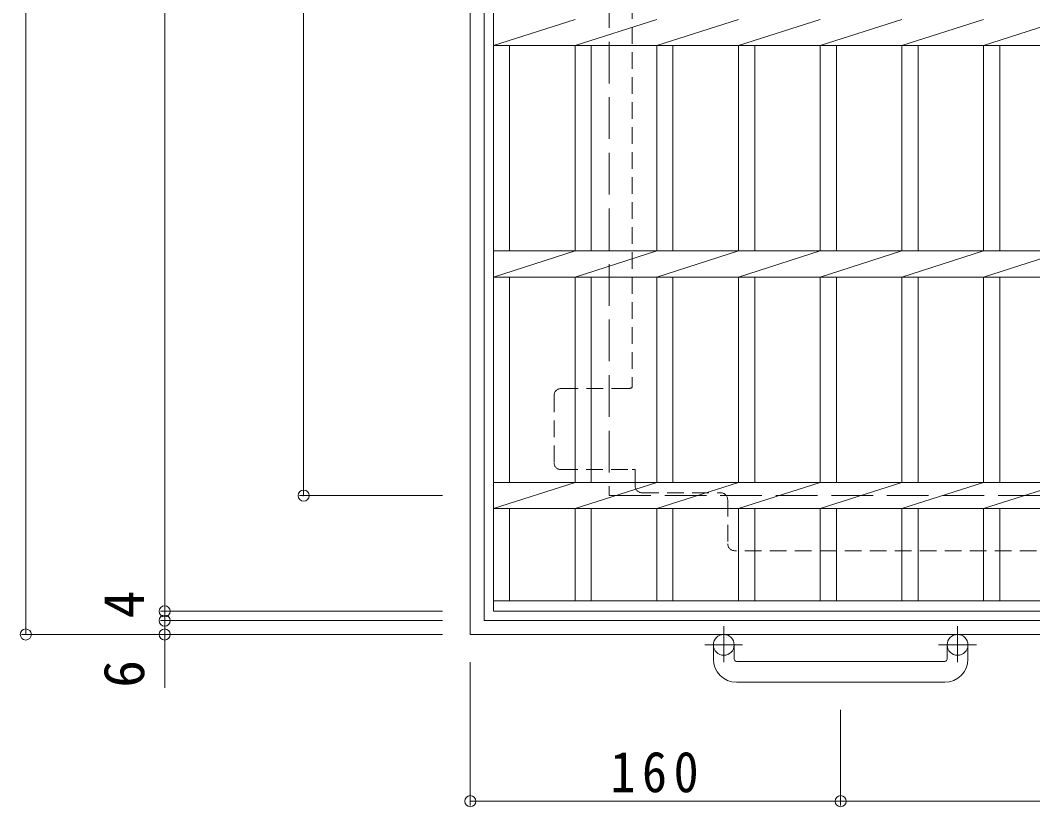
# Model space of a CAD drawing. Units: millimetres at full size, sheet at 1:6; details may follow other scales. Extents: x -1464 to 1197, y -1180 to 1127.
# Drawn here: x -1407.3 to -969.9, y 18.9 to 358.6 of the extents above; entities that cross this region are included whole.
import ezdxf
from ezdxf.enums import TextEntityAlignment as Align

# ---------------------------------------------------------------- set-up
doc = ezdxf.new("R2010")
doc.units = ezdxf.units.MM
doc.header["$LTSCALE"] = 6
doc.header["$PDMODE"] = 32
doc.header["$PDSIZE"] = 4.8
for name, pattern in [('CHAIN1', [8, 5, -1, 1, -1]), ('DASHED1', [1.8, 1.2, -0.6]), ('DASHED3', [4, 3, -1])]:
    doc.linetypes.add(name, pattern=pattern)
for name, color, linetype, lineweight in [('6-1', 3, 'Continuous', 9), ('6-2', 3, 'Continuous', 9), ('6-4', 7, 'Continuous', 9), ('6-7', 2, 'Continuous', 9)]:
    doc.layers.add(name, color=color, linetype=linetype, lineweight=lineweight)
doc.styles.add('ＭＳ ゴシック', font='')
doc.styles.get('ＭＳ ゴシック').set_extended_font_data('MS Gothic')

msp = doc.modelspace()

# ---------------------------------------------------------------- linework, layer by layer
at = {"layer": '6-1', "color": 2}
for p, q in [((-1212.902, 913.277), (-1212.902, 93.277)), ((-1206.902, 907.277), (-1206.902, 99.277)), ((-1206.902, 99.277), (-398.902, 99.277)), ((-1212.902, 93.277), (-392.902, 93.277)), ((-1107.902, 82.676), (-1107.902, 88.777)), ((-1098.902, 82.676), (-1098.902, 88.777)), ((-1006.902, 82.676), (-1006.902, 88.777)), ((-997.902, 82.676), (-997.902, 88.777)), ((-1097.902, 81.676), (-1007.902, 81.676)), ((-1007.902, 72.676), (-1097.902, 72.676))]:
    msp.add_line(p, q, dxfattribs=at)
at = {"layer": '6-1', "color": 2, "linetype": 'DASHED3'}
for p, q in [((-1152.902, 853.277), (-1152.902, 153.277)), ((-1152.902, 153.277), (-452.902, 153.277))]:
    msp.add_line(p, q, dxfattribs=at)
at = {"layer": '6-1', "color": 2, "linetype": 'CHAIN1'}
for p, q in [((-1103.402, 96.884), (-1103.402, 81.286)), ((-1002.402, 96.884), (-1002.402, 81.286)), ((-1095.239, 88.777), (-1111.646, 88.777)), ((-994.239, 88.777), (-1010.646, 88.777))]:
    msp.add_line(p, q, dxfattribs=at)
at = {"layer": '6-1', "color": 2}
for centre in [(-1103.402, 88.777), (-1002.402, 88.777)]:
    msp.add_circle(centre, 4.5, dxfattribs=at)
for centre, radius, start, end in [((-1097.902, 82.676), 10, 180, 270), ((-1097.902, 82.676), 1, 180, 270), ((-1007.902, 82.676), 10, 270, 0), ((-1007.902, 82.676), 1, 270, 0)]:
    msp.add_arc(centre, radius, start, end, dxfattribs=at)
at = {"layer": '6-2'}
for p, q in [((-1202.902, 347.62), (-1167.616, 358.934)), ((-1167.616, 347.62), (-1132.33, 358.934)), ((-1132.33, 347.62), (-1097.045, 358.934)), ((-1097.045, 347.62), (-1061.759, 358.934)), ((-1061.759, 347.62), (-1026.473, 358.934)), ((-1026.473, 347.62), (-991.188, 358.934)), ((-991.188, 347.62), (-955.902, 358.934)), ((-558.559, 347.62), (-1202.902, 347.62)), ((-1195.902, 258.934), (-1195.902, 347.62)), ((-1167.616, 258.934), (-1167.616, 347.62)), ((-1160.616, 258.934), (-1160.616, 347.62)), ((-1132.33, 258.934), (-1132.33, 347.62)), ((-1125.33, 258.934), (-1125.33, 347.62)), ((-1097.045, 258.934), (-1097.045, 347.62)), ((-1090.045, 258.934), (-1090.045, 347.62)), ((-1061.759, 258.934), (-1061.759, 347.62)), ((-1054.759, 258.934), (-1054.759, 347.62)), ((-1026.473, 258.934), (-1026.473, 347.62)), ((-1019.473, 258.934), (-1019.473, 347.62)), ((-991.188, 258.934), (-991.188, 347.62)), ((-984.188, 258.934), (-984.188, 347.62)), ((-1202.902, 247.62), (-1167.616, 258.934)), ((-647.245, 258.934), (-1202.902, 258.934)), ((-1167.616, 247.62), (-1132.33, 258.934)), ((-1132.33, 247.62), (-1097.045, 258.934)), ((-1097.045, 247.62), (-1061.759, 258.934)), ((-1061.759, 247.62), (-1026.473, 258.934)), ((-1026.473, 247.62), (-991.188, 258.934)), ((-991.188, 247.62), (-955.902, 258.934)), ((-658.559, 247.62), (-1202.902, 247.62)), ((-1195.902, 158.934), (-1195.902, 247.62)), ((-1167.616, 158.934), (-1167.616, 247.62)), ((-1160.616, 158.934), (-1160.616, 247.62)), ((-1132.33, 158.934), (-1132.33, 247.62)), ((-1125.33, 158.934), (-1125.33, 247.62)), ((-1097.045, 158.934), (-1097.045, 247.62)), ((-1090.045, 158.934), (-1090.045, 247.62)), ((-1061.759, 158.934), (-1061.759, 247.62)), ((-1054.759, 158.934), (-1054.759, 247.62)), ((-1026.473, 158.934), (-1026.473, 247.62)), ((-1019.473, 158.934), (-1019.473, 247.62)), ((-991.188, 158.934), (-991.188, 247.62)), ((-984.188, 158.934), (-984.188, 247.62)), ((-1202.902, 147.62), (-1167.616, 158.934)), ((-747.245, 158.934), (-1202.902, 158.934)), ((-1167.616, 147.62), (-1132.33, 158.934)), ((-1132.33, 147.62), (-1097.045, 158.934)), ((-1097.045, 147.62), (-1061.759, 158.934)), ((-1061.759, 147.62), (-1026.473, 158.934)), ((-1026.473, 147.62), (-991.188, 158.934)), ((-991.188, 147.62), (-955.902, 158.934)), ((-758.559, 147.62), (-1202.902, 147.62)), ((-1195.902, 107.777), (-1195.902, 147.62)), ((-1167.616, 107.777), (-1167.616, 147.62)), ((-1160.616, 107.777), (-1160.616, 147.62)), ((-1132.33, 107.777), (-1132.33, 147.62)), ((-1125.33, 107.777), (-1125.33, 147.62)), ((-1097.045, 107.777), (-1097.045, 147.62)), ((-1090.045, 107.777), (-1090.045, 147.62)), ((-1061.759, 107.777), (-1061.759, 147.62)), ((-1054.759, 107.777), (-1054.759, 147.62)), ((-1026.473, 107.777), (-1026.473, 147.62)), ((-1019.473, 107.777), (-1019.473, 147.62)), ((-991.188, 107.777), (-991.188, 147.62)), ((-984.188, 107.777), (-984.188, 147.62)), ((-798.402, 107.777), (-1202.902, 107.777))]:
    msp.add_line(p, q, dxfattribs=at)
msp.add_lwpolyline([(-402.902, 103.277), (-1202.902, 103.277), (-1202.902, 903.277)], dxfattribs=at)
at = {"layer": '6-4'}
for p, q in [((-1404.902, 913.277), (-1404.902, 93.277)), ((-1344.902, 903.277), (-1344.902, 103.277)), ((-1284.902, 153.277), (-1284.902, 853.277)), ((-1286.702, 153.277), (-1224.902, 153.277)), ((-1346.702, 103.277), (-1224.902, 103.277)), ((-1344.902, 103.277), (-1344.902, 99.277)), ((-1346.702, 99.277), (-1224.902, 99.277)), ((-1344.902, 99.277), (-1344.902, 93.277)), ((-1406.702, 93.277), (-1224.902, 93.277)), ((-1344.902, 93.277), (-1344.902, 70.277)), ((-1212.902, 19.477), (-1212.902, 81.277)), ((-1052.902, 19.477), (-1052.902, 60.676)), ((-1212.902, 21.277), (-1052.902, 21.277)), ((-1052.902, 21.277), (-552.902, 21.277))]:
    msp.add_line(p, q, dxfattribs=at)
for p in [(-1284.902, 153.277), (-1344.902, 103.277), (-1344.902, 99.277), (-1404.902, 93.277), (-1344.902, 93.277), (-1212.902, 21.277), (-1052.902, 21.277)]:
    msp.add_point(p, dxfattribs=at)
at = {"layer": '6-7', "linetype": 'DASHED1'}
for p, q in [((-1142.902, 485.176), (-1142.902, 200.064)), ((-1144.702, 199.474), (-1173.705, 199.474)), ((-1176.705, 196.474), (-1176.705, 167.473)), ((-1173.705, 164.473), (-1142.902, 164.473)), ((-1142.902, 164.473), (-1141.702, 164.473)), ((-1141.702, 164.473), (-1141.702, 157.473)), ((-1138.702, 154.473), (-1104.701, 154.473)), ((-1101.701, 151.473), (-1101.701, 132.473)), ((-903.44, 129.473), (-1098.701, 129.473))]:
    msp.add_line(p, q, dxfattribs=at)
for centre, start, end in [((-1173.705, 196.474), 90, 180), ((-1144.702, 202.474), 270, 306.75147), ((-1173.705, 167.473), 180, 270), ((-1138.702, 157.473), 180, 270), ((-1104.701, 151.473), 0, 90), ((-1098.701, 132.473), 180, 270)]:
    msp.add_arc(centre, 3, start, end, dxfattribs=at)

# ---------------------------------------------------------------- texts
at = {"layer": '6-4', "color": 2, "style": 'ＭＳ ゴシック'}
for s, p in [('4', (-1348.502, 100.277)), ('6', (-1348.502, 70.277))]:
    msp.add_text(s, height=17.6, rotation=90, dxfattribs=at).set_placement(p, align=Align.BOTTOM_LEFT)
at = {"layer": '6-4', "color": 2, "insert": (-1152.402, 24.877), "char_height": 17.6, "attachment_point": 7, "style": 'ＭＳ ゴシック'}
msp.add_mtext('\\T1.27;\\W0.9;160', dxfattribs=at)

doc.saveas('drawing.dxf')
